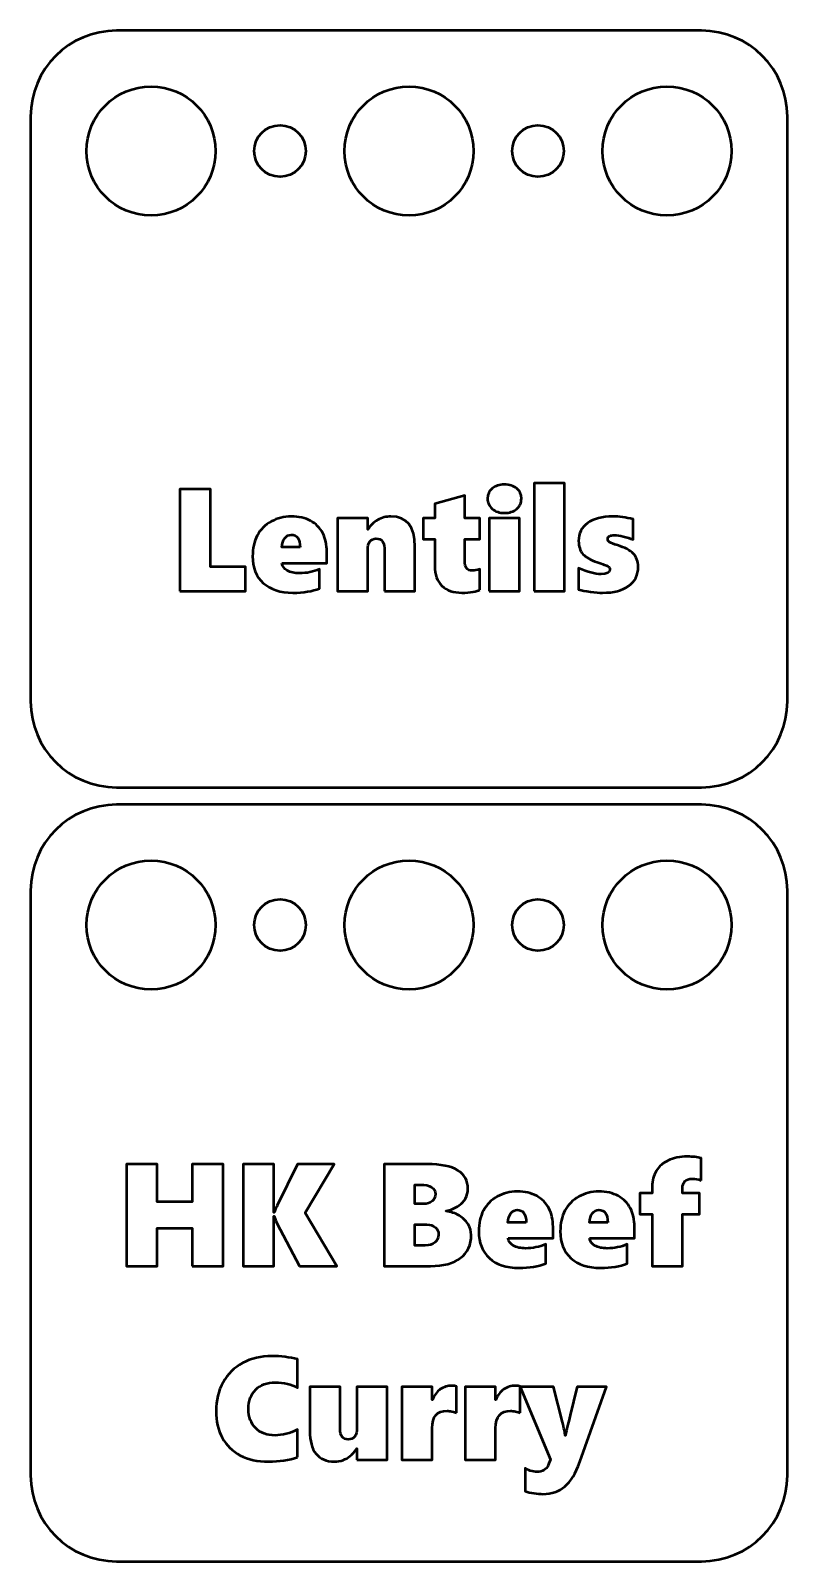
# Model space of a CAD drawing. Header units: centimetres. Extents: x -15.7 to 15.7, y -6.7 to 6.7.
# Drawn here: x -2.2 to 2.2, y -2.2 to 6.7 of the extents above; entities that cross this region are included whole.
import ezdxf

# ---------------------------------------------------------------- set-up
doc = ezdxf.new("R2010")
doc.units = ezdxf.units.CM
doc.header["$MEASUREMENT"] = 0
doc.layers.add('Layer 1', color=7, linetype='Continuous')

msp = doc.modelspace()

# ---------------------------------------------------------------- linework, layer by layer
at = {"layer": 'Layer 1', "lineweight": 53}
for centre, major_axis in [((-1.49999, 5.99999), (0, 0.37501)), ((0.00001, 5.99999), (0, 0.37501)), ((1.50001, 5.99999), (0, 0.37501)), ((-0.75, 6), (0, 0.15)), ((0.75, 6), (0, 0.15)), ((-1.49999, 1.49999), (0, 0.37501)), ((0.00001, 1.49999), (0, 0.37501)), ((1.50001, 1.49999), (0, 0.37501)), ((-0.75, 1.5), (0, 0.15)), ((0.75, 1.5), (0, 0.15))]:
    msp.add_ellipse(centre, major_axis=major_axis, ratio=1, dxfattribs=at)
for points in [[(-2.2, 2.8), (-2.2, 2.8), (-2.2, 6.2), (-2.2, 6.2), (-2.2, 6.2), (-2.2, 6.47614), (-1.97614, 6.7), (-1.7, 6.7), (-1.7, 6.7), (-1.7, 6.7), (1.7, 6.7), (1.7, 6.7), (1.7, 6.7), (1.97614, 6.7), (2.2, 6.47614), (2.2, 6.2), (2.2, 6.2), (2.2, 6.2), (2.2, 2.8), (2.2, 2.8), (2.2, 2.8), (2.2, 2.52386), (1.97614, 2.3), (1.7, 2.3), (1.7, 2.3), (1.7, 2.3), (-1.7, 2.3), (-1.7, 2.3), (-1.7, 2.3), (-1.97614, 2.3), (-2.2, 2.52386), (-2.2, 2.8)], [(-2.2, -1.7), (-2.2, -1.7), (-2.2, 1.7), (-2.2, 1.7), (-2.2, 1.7), (-2.2, 1.97614), (-1.97614, 2.2), (-1.7, 2.2), (-1.7, 2.2), (-1.7, 2.2), (1.7, 2.2), (1.7, 2.2), (1.7, 2.2), (1.97614, 2.2), (2.2, 1.97614), (2.2, 1.7), (2.2, 1.7), (2.2, 1.7), (2.2, -1.7), (2.2, -1.7), (2.2, -1.7), (2.2, -1.97614), (1.97614, -2.2), (1.7, -2.2), (1.7, -2.2), (1.7, -2.2), (-1.7, -2.2), (-1.7, -2.2), (-1.7, -2.2), (-1.97614, -2.2), (-2.2, -1.97614), (-2.2, -1.7)]]:
    msp.add_open_spline(points, degree=3, knots=[0, 0, 0, 0, 0.1111111, 0.1111111, 0.1111111, 0.1111111, 0.2222222, 0.2222222, 0.2222222, 0.2222222, 0.3333333, 0.3333333, 0.3333333, 0.3333333, 0.4444444, 0.4444444, 0.4444444, 0.4444444, 0.5555556, 0.5555556, 0.5555556, 0.5555556, 0.6666667, 0.6666667, 0.6666667, 0.6666667, 0.7777778, 0.7777778, 0.7777778, 0.7777778, 1, 1, 1, 1], dxfattribs=at)
at = {"layer": 'Layer 1', "color": 5, "lineweight": 53}
for points, knots in [([(-1.33239, 3.44181), (-1.33239, 3.44181), (-1.33239, 4.03448), (-1.33239, 4.03448), (-1.33239, 4.03448), (-1.33239, 4.03448), (-1.15374, 4.03448), (-1.15374, 4.03448), (-1.15374, 4.03448), (-1.15374, 4.03448), (-1.15374, 3.58151), (-1.15374, 3.58151), (-1.15374, 3.58151), (-1.15374, 3.58151), (-0.94969, 3.58151), (-0.94969, 3.58151), (-0.94969, 3.58151), (-0.94969, 3.58151), (-0.94969, 3.44181), (-0.94969, 3.44181), (-0.94969, 3.44181), (-0.94969, 3.44181), (-1.33239, 3.44181), (-1.33239, 3.44181)], [0, 0, 0, 0, 0.1428571, 0.1428571, 0.1428571, 0.1428571, 0.2857143, 0.2857143, 0.2857143, 0.2857143, 0.4285714, 0.4285714, 0.4285714, 0.4285714, 0.5714286, 0.5714286, 0.5714286, 0.5714286, 0.7142857, 0.7142857, 0.7142857, 0.7142857, 1, 1, 1, 1]), ([(0.6532, 3.97916), (0.6532, 3.95433), (0.64417, 3.93429), (0.62611, 3.91877), (0.62611, 3.91877), (0.60805, 3.90339), (0.58434, 3.89563), (0.55485, 3.89563), (0.55485, 3.89563), (0.5262, 3.89563), (0.50264, 3.90367), (0.48443, 3.91961), (0.48443, 3.91961), (0.46609, 3.93556), (0.45692, 3.95546), (0.45692, 3.97916), (0.45692, 3.97916), (0.45692, 4.00343), (0.46581, 4.02319), (0.48359, 4.03815), (0.48359, 4.03815), (0.50137, 4.05325), (0.52507, 4.06073), (0.55485, 4.06073), (0.55485, 4.06073), (0.58434, 4.06073), (0.60805, 4.05325), (0.62611, 4.03815), (0.62611, 4.03815), (0.64417, 4.02319), (0.6532, 4.00343), (0.6532, 3.97916)], [0, 0, 0, 0, 0.1111111, 0.1111111, 0.1111111, 0.1111111, 0.2222222, 0.2222222, 0.2222222, 0.2222222, 0.3333333, 0.3333333, 0.3333333, 0.3333333, 0.4444444, 0.4444444, 0.4444444, 0.4444444, 0.5555556, 0.5555556, 0.5555556, 0.5555556, 0.6666667, 0.6666667, 0.6666667, 0.6666667, 0.7777778, 0.7777778, 0.7777778, 0.7777778, 1, 1, 1, 1]), ([(0.72771, 3.44181), (0.72771, 3.44181), (0.72771, 4.06835), (0.72771, 4.06835), (0.72771, 4.06835), (0.72771, 4.06835), (0.90382, 4.06835), (0.90382, 4.06835), (0.90382, 4.06835), (0.90382, 4.06835), (0.90382, 3.44181), (0.90382, 3.44181), (0.90382, 3.44181), (0.90382, 3.44181), (0.72771, 3.44181), (0.72771, 3.44181)], [0, 0, 0, 0, 0.2, 0.2, 0.2, 0.2, 0.4, 0.4, 0.4, 0.4, 0.6, 0.6, 0.6, 0.6, 1, 1, 1, 1]), ([(0.41176, 3.44774), (0.40372, 3.44393), (0.39074, 3.44026), (0.37253, 3.43687), (0.37253, 3.43687), (0.35433, 3.43334), (0.33246, 3.43165), (0.30677, 3.43165), (0.30677, 3.43165), (0.25781, 3.43165), (0.21943, 3.4452), (0.19163, 3.47215), (0.19163, 3.47215), (0.16397, 3.4991), (0.15014, 3.53762), (0.15014, 3.58744), (0.15014, 3.58744), (0.15014, 3.58744), (0.15014, 3.74322), (0.15014, 3.74322), (0.15014, 3.74322), (0.15014, 3.74322), (0.08325, 3.74322), (0.08325, 3.74322), (0.08325, 3.74322), (0.08325, 3.74322), (0.08325, 3.86515), (0.08325, 3.86515), (0.08325, 3.86515), (0.08325, 3.86515), (0.15014, 3.86515), (0.15014, 3.86515), (0.15014, 3.86515), (0.15014, 3.86515), (0.15014, 3.9484), (0.15014, 3.9484), (0.15014, 3.9484), (0.15014, 3.9484), (0.32371, 3.99638), (0.32371, 3.99638), (0.32371, 3.99638), (0.32371, 3.99638), (0.32371, 3.86515), (0.32371, 3.86515), (0.32371, 3.86515), (0.32371, 3.86515), (0.41176, 3.86515), (0.41176, 3.86515), (0.41176, 3.86515), (0.41176, 3.86515), (0.41176, 3.74322), (0.41176, 3.74322), (0.41176, 3.74322), (0.41176, 3.74322), (0.32371, 3.74322), (0.32371, 3.74322), (0.32371, 3.74322), (0.32371, 3.74322), (0.32371, 3.61622), (0.32371, 3.61622), (0.32371, 3.61622), (0.32371, 3.57897), (0.33852, 3.56034), (0.36802, 3.56034), (0.36802, 3.56034), (0.3817, 3.56034), (0.39638, 3.56345), (0.41176, 3.56966), (0.41176, 3.56966), (0.41176, 3.56966), (0.41176, 3.44774), (0.41176, 3.44774)], [0, 0, 0, 0, 0.0526316, 0.0526316, 0.0526316, 0.0526316, 0.1052632, 0.1052632, 0.1052632, 0.1052632, 0.1578947, 0.1578947, 0.1578947, 0.1578947, 0.2105263, 0.2105263, 0.2105263, 0.2105263, 0.2631579, 0.2631579, 0.2631579, 0.2631579, 0.3157895, 0.3157895, 0.3157895, 0.3157895, 0.3684211, 0.3684211, 0.3684211, 0.3684211, 0.4210526, 0.4210526, 0.4210526, 0.4210526, 0.4736842, 0.4736842, 0.4736842, 0.4736842, 0.5263158, 0.5263158, 0.5263158, 0.5263158, 0.5789474, 0.5789474, 0.5789474, 0.5789474, 0.6315789, 0.6315789, 0.6315789, 0.6315789, 0.6842105, 0.6842105, 0.6842105, 0.6842105, 0.7368421, 0.7368421, 0.7368421, 0.7368421, 0.7894737, 0.7894737, 0.7894737, 0.7894737, 0.8421053, 0.8421053, 0.8421053, 0.8421053, 0.8947368, 0.8947368, 0.8947368, 0.8947368, 1, 1, 1, 1]), ([(-0.73887, 3.60352), (-0.73577, 3.58532), (-0.72533, 3.57107), (-0.7074, 3.56063), (-0.7074, 3.56063), (-0.68948, 3.55032), (-0.66578, 3.5451), (-0.63628, 3.5451), (-0.63628, 3.5451), (-0.59522, 3.5451), (-0.55627, 3.55301), (-0.51959, 3.56881), (-0.51959, 3.56881), (-0.51959, 3.56881), (-0.51959, 3.45733), (-0.51959, 3.45733), (-0.51959, 3.45733), (-0.56234, 3.44026), (-0.61413, 3.43165), (-0.67509, 3.43165), (-0.67509, 3.43165), (-0.74889, 3.43165), (-0.80632, 3.45056), (-0.84739, 3.48824), (-0.84739, 3.48824), (-0.88845, 3.52591), (-0.90905, 3.57784), (-0.90905, 3.64402), (-0.90905, 3.64402), (-0.90905, 3.68946), (-0.90002, 3.72954), (-0.88196, 3.76425), (-0.88196, 3.76425), (-0.8639, 3.79882), (-0.83723, 3.82606), (-0.80181, 3.84581), (-0.80181, 3.84581), (-0.76639, 3.86543), (-0.72744, 3.87531), (-0.68469, 3.87531), (-0.68469, 3.87531), (-0.64094, 3.87531), (-0.60341, 3.86684), (-0.57222, 3.84976), (-0.57222, 3.84976), (-0.54118, 3.83269), (-0.51747, 3.8087), (-0.50138, 3.7778), (-0.50138, 3.7778), (-0.48529, 3.74703), (-0.47725, 3.71091), (-0.47725, 3.66956), (-0.47725, 3.66956), (-0.47725, 3.66956), (-0.47725, 3.60352), (-0.47725, 3.60352), (-0.47725, 3.60352), (-0.47725, 3.60352), (-0.73887, 3.60352), (-0.73887, 3.60352)], [0, 0, 0, 0, 0.0625, 0.0625, 0.0625, 0.0625, 0.125, 0.125, 0.125, 0.125, 0.1875, 0.1875, 0.1875, 0.1875, 0.25, 0.25, 0.25, 0.25, 0.3125, 0.3125, 0.3125, 0.3125, 0.375, 0.375, 0.375, 0.375, 0.4375, 0.4375, 0.4375, 0.4375, 0.5, 0.5, 0.5, 0.5, 0.5625, 0.5625, 0.5625, 0.5625, 0.625, 0.625, 0.625, 0.625, 0.6875, 0.6875, 0.6875, 0.6875, 0.75, 0.75, 0.75, 0.75, 0.8125, 0.8125, 0.8125, 0.8125, 0.875, 0.875, 0.875, 0.875, 1, 1, 1, 1]), ([(-0.14197, 3.44181), (-0.14197, 3.44181), (-0.14197, 3.67295), (-0.14197, 3.67295), (-0.14197, 3.67295), (-0.14197, 3.6992), (-0.14592, 3.71797), (-0.15368, 3.7294), (-0.15368, 3.7294), (-0.16158, 3.74083), (-0.17428, 3.74661), (-0.19192, 3.74661), (-0.19192, 3.74661), (-0.20702, 3.74661), (-0.21887, 3.74068), (-0.22734, 3.72883), (-0.22734, 3.72883), (-0.23595, 3.71698), (-0.24018, 3.70174), (-0.24018, 3.68339), (-0.24018, 3.68339), (-0.24018, 3.68339), (-0.24018, 3.44181), (-0.24018, 3.44181), (-0.24018, 3.44181), (-0.24018, 3.44181), (-0.41629, 3.44181), (-0.41629, 3.44181), (-0.41629, 3.44181), (-0.41629, 3.44181), (-0.41629, 3.86515), (-0.41629, 3.86515), (-0.41629, 3.86515), (-0.41629, 3.86515), (-0.24018, 3.86515), (-0.24018, 3.86515), (-0.24018, 3.86515), (-0.24018, 3.86515), (-0.24018, 3.7991), (-0.24018, 3.7991), (-0.24018, 3.7991), (-0.24018, 3.7991), (-0.23849, 3.7991), (-0.23849, 3.7991), (-0.23849, 3.7991), (-0.22452, 3.82323), (-0.20561, 3.842), (-0.1819, 3.85527), (-0.1819, 3.85527), (-0.15819, 3.86867), (-0.13251, 3.87531), (-0.10471, 3.87531), (-0.10471, 3.87531), (-0.01214, 3.87531), (0.03414, 3.81688), (0.03414, 3.70004), (0.03414, 3.70004), (0.03414, 3.70004), (0.03414, 3.44181), (0.03414, 3.44181), (0.03414, 3.44181), (0.03414, 3.44181), (-0.14197, 3.44181), (-0.14197, 3.44181)], [0, 0, 0, 0, 0.0588235, 0.0588235, 0.0588235, 0.0588235, 0.1176471, 0.1176471, 0.1176471, 0.1176471, 0.1764706, 0.1764706, 0.1764706, 0.1764706, 0.2352941, 0.2352941, 0.2352941, 0.2352941, 0.2941176, 0.2941176, 0.2941176, 0.2941176, 0.3529412, 0.3529412, 0.3529412, 0.3529412, 0.4117647, 0.4117647, 0.4117647, 0.4117647, 0.4705882, 0.4705882, 0.4705882, 0.4705882, 0.5294118, 0.5294118, 0.5294118, 0.5294118, 0.5882353, 0.5882353, 0.5882353, 0.5882353, 0.6470588, 0.6470588, 0.6470588, 0.6470588, 0.7058824, 0.7058824, 0.7058824, 0.7058824, 0.7647059, 0.7647059, 0.7647059, 0.7647059, 0.8235294, 0.8235294, 0.8235294, 0.8235294, 0.8823529, 0.8823529, 0.8823529, 0.8823529, 1, 1, 1, 1]), ([(0.46679, 3.44181), (0.46679, 3.44181), (0.46679, 3.86515), (0.46679, 3.86515), (0.46679, 3.86515), (0.46679, 3.86515), (0.6429, 3.86515), (0.6429, 3.86515), (0.6429, 3.86515), (0.6429, 3.86515), (0.6429, 3.44181), (0.6429, 3.44181), (0.6429, 3.44181), (0.6429, 3.44181), (0.46679, 3.44181), (0.46679, 3.44181)], [0, 0, 0, 0, 0.2, 0.2, 0.2, 0.2, 0.4, 0.4, 0.4, 0.4, 0.6, 0.6, 0.6, 0.6, 1, 1, 1, 1]), ([(1.33238, 3.5825), (1.33238, 3.53466), (1.31418, 3.49741), (1.27763, 3.47116), (1.27763, 3.47116), (1.24108, 3.44477), (1.19028, 3.43165), (1.12495, 3.43165), (1.12495, 3.43165), (1.1059, 3.43165), (1.08247, 3.43363), (1.05453, 3.43744), (1.05453, 3.43744), (1.02645, 3.44125), (1.00373, 3.4459), (0.98609, 3.45141), (0.98609, 3.45141), (0.98609, 3.45141), (0.98609, 3.57474), (0.98609, 3.57474), (0.98609, 3.57474), (1.03816, 3.55159), (1.08163, 3.54002), (1.11648, 3.54002), (1.11648, 3.54002), (1.15091, 3.54002), (1.16813, 3.54891), (1.16813, 3.56683), (1.16813, 3.56683), (1.16813, 3.57431), (1.16418, 3.58052), (1.15613, 3.58532), (1.15613, 3.58532), (1.14823, 3.59012), (1.12721, 3.59816), (1.09348, 3.60945), (1.09348, 3.60945), (1.05594, 3.6213), (1.02871, 3.63711), (1.01163, 3.65658), (1.01163, 3.65658), (0.99456, 3.6762), (0.98609, 3.70174), (0.98609, 3.73306), (0.98609, 3.73306), (0.98609, 3.77695), (1.00359, 3.81152), (1.03845, 3.83706), (1.03845, 3.83706), (1.0733, 3.8626), (1.12227, 3.87531), (1.18534, 3.87531), (1.18534, 3.87531), (1.22231, 3.87531), (1.2614, 3.86994), (1.30275, 3.85922), (1.30275, 3.85922), (1.30275, 3.85922), (1.30275, 3.74068), (1.30275, 3.74068), (1.30275, 3.74068), (1.28539, 3.74816), (1.26634, 3.75437), (1.2456, 3.75945), (1.2456, 3.75945), (1.225, 3.76439), (1.20764, 3.76693), (1.19353, 3.76693), (1.19353, 3.76693), (1.18196, 3.76693), (1.17264, 3.76496), (1.16573, 3.76115), (1.16573, 3.76115), (1.15881, 3.75734), (1.15543, 3.75197), (1.15543, 3.74506), (1.15543, 3.74506), (1.15543, 3.73702), (1.1591, 3.73052), (1.16658, 3.72559), (1.16658, 3.72559), (1.17405, 3.72065), (1.18887, 3.71472), (1.21131, 3.70781), (1.21131, 3.70781), (1.25449, 3.69511), (1.28553, 3.67888), (1.3043, 3.65898), (1.3043, 3.65898), (1.32307, 3.63923), (1.33238, 3.61368), (1.33238, 3.5825)], [0, 0, 0, 0, 0.0416667, 0.0416667, 0.0416667, 0.0416667, 0.0833333, 0.0833333, 0.0833333, 0.0833333, 0.125, 0.125, 0.125, 0.125, 0.1666667, 0.1666667, 0.1666667, 0.1666667, 0.2083333, 0.2083333, 0.2083333, 0.2083333, 0.25, 0.25, 0.25, 0.25, 0.2916667, 0.2916667, 0.2916667, 0.2916667, 0.3333333, 0.3333333, 0.3333333, 0.3333333, 0.375, 0.375, 0.375, 0.375, 0.4166667, 0.4166667, 0.4166667, 0.4166667, 0.4583333, 0.4583333, 0.4583333, 0.4583333, 0.5, 0.5, 0.5, 0.5, 0.5416667, 0.5416667, 0.5416667, 0.5416667, 0.5833333, 0.5833333, 0.5833333, 0.5833333, 0.625, 0.625, 0.625, 0.625, 0.6666667, 0.6666667, 0.6666667, 0.6666667, 0.7083333, 0.7083333, 0.7083333, 0.7083333, 0.75, 0.75, 0.75, 0.75, 0.7916667, 0.7916667, 0.7916667, 0.7916667, 0.8333333, 0.8333333, 0.8333333, 0.8333333, 0.875, 0.875, 0.875, 0.875, 0.9166667, 0.9166667, 0.9166667, 0.9166667, 1, 1, 1, 1]), ([(-0.63304, 3.69581), (-0.63304, 3.74435), (-0.65054, 3.76862), (-0.68553, 3.76862), (-0.68553, 3.76862), (-0.70021, 3.76862), (-0.71234, 3.76199), (-0.72236, 3.74873), (-0.72236, 3.74873), (-0.73224, 3.73532), (-0.73803, 3.71782), (-0.73972, 3.69581), (-0.73972, 3.69581), (-0.73972, 3.69581), (-0.63304, 3.69581), (-0.63304, 3.69581)], [0, 0, 0, 0, 0.2, 0.2, 0.2, 0.2, 0.4, 0.4, 0.4, 0.4, 0.6, 0.6, 0.6, 0.6, 1, 1, 1, 1]), ([(-1.25993, -0.48323), (-1.25993, -0.48323), (-1.25993, -0.26225), (-1.25993, -0.26225), (-1.25993, -0.26225), (-1.25993, -0.26225), (-1.46482, -0.26225), (-1.46482, -0.26225), (-1.46482, -0.26225), (-1.46482, -0.26225), (-1.46482, -0.48323), (-1.46482, -0.48323), (-1.46482, -0.48323), (-1.46482, -0.48323), (-1.64347, -0.48323), (-1.64347, -0.48323), (-1.64347, -0.48323), (-1.64347, -0.48323), (-1.64347, 0.10944), (-1.64347, 0.10944), (-1.64347, 0.10944), (-1.64347, 0.10944), (-1.46482, 0.10944), (-1.46482, 0.10944), (-1.46482, 0.10944), (-1.46482, 0.10944), (-1.46482, -0.10985), (-1.46482, -0.10985), (-1.46482, -0.10985), (-1.46482, -0.10985), (-1.25993, -0.10985), (-1.25993, -0.10985), (-1.25993, -0.10985), (-1.25993, -0.10985), (-1.25993, 0.10944), (-1.25993, 0.10944), (-1.25993, 0.10944), (-1.25993, 0.10944), (-1.08128, 0.10944), (-1.08128, 0.10944), (-1.08128, 0.10944), (-1.08128, 0.10944), (-1.08128, -0.48323), (-1.08128, -0.48323), (-1.08128, -0.48323), (-1.08128, -0.48323), (-1.25993, -0.48323), (-1.25993, -0.48323)], [0, 0, 0, 0, 0.0769231, 0.0769231, 0.0769231, 0.0769231, 0.1538462, 0.1538462, 0.1538462, 0.1538462, 0.2307692, 0.2307692, 0.2307692, 0.2307692, 0.3076923, 0.3076923, 0.3076923, 0.3076923, 0.3846154, 0.3846154, 0.3846154, 0.3846154, 0.4615385, 0.4615385, 0.4615385, 0.4615385, 0.5384615, 0.5384615, 0.5384615, 0.5384615, 0.6153846, 0.6153846, 0.6153846, 0.6153846, 0.6923077, 0.6923077, 0.6923077, 0.6923077, 0.7692308, 0.7692308, 0.7692308, 0.7692308, 0.8461538, 0.8461538, 0.8461538, 0.8461538, 1, 1, 1, 1]), ([(-0.63664, -0.48323), (-0.63664, -0.48323), (-0.7683, -0.2329), (-0.7683, -0.2329), (-0.7683, -0.2329), (-0.77704, -0.213), (-0.78227, -0.19945), (-0.78396, -0.19198), (-0.78396, -0.19198), (-0.78396, -0.19198), (-0.78565, -0.19198), (-0.78565, -0.19198), (-0.78565, -0.19198), (-0.78565, -0.19198), (-0.78565, -0.48323), (-0.78565, -0.48323), (-0.78565, -0.48323), (-0.78565, -0.48323), (-0.9643, -0.48323), (-0.9643, -0.48323), (-0.9643, -0.48323), (-0.9643, -0.48323), (-0.9643, 0.10944), (-0.9643, 0.10944), (-0.9643, 0.10944), (-0.9643, 0.10944), (-0.78565, 0.10944), (-0.78565, 0.10944), (-0.78565, 0.10944), (-0.78565, 0.10944), (-0.78565, -0.1725), (-0.78565, -0.1725), (-0.78565, -0.1725), (-0.78565, -0.1725), (-0.78396, -0.1725), (-0.78396, -0.1725), (-0.78396, -0.1725), (-0.77874, -0.15769), (-0.77281, -0.14386), (-0.76618, -0.13116), (-0.76618, -0.13116), (-0.76618, -0.13116), (-0.64779, 0.10944), (-0.64779, 0.10944), (-0.64779, 0.10944), (-0.64779, 0.10944), (-0.43598, 0.10944), (-0.43598, 0.10944), (-0.43598, 0.10944), (-0.43598, 0.10944), (-0.60447, -0.17321), (-0.60447, -0.17321), (-0.60447, -0.17321), (-0.60447, -0.17321), (-0.41989, -0.48323), (-0.41989, -0.48323), (-0.41989, -0.48323), (-0.41989, -0.48323), (-0.63664, -0.48323), (-0.63664, -0.48323)], [0, 0, 0, 0, 0.0625, 0.0625, 0.0625, 0.0625, 0.125, 0.125, 0.125, 0.125, 0.1875, 0.1875, 0.1875, 0.1875, 0.25, 0.25, 0.25, 0.25, 0.3125, 0.3125, 0.3125, 0.3125, 0.375, 0.375, 0.375, 0.375, 0.4375, 0.4375, 0.4375, 0.4375, 0.5, 0.5, 0.5, 0.5, 0.5625, 0.5625, 0.5625, 0.5625, 0.625, 0.625, 0.625, 0.625, 0.6875, 0.6875, 0.6875, 0.6875, 0.75, 0.75, 0.75, 0.75, 0.8125, 0.8125, 0.8125, 0.8125, 0.875, 0.875, 0.875, 0.875, 1, 1, 1, 1]), ([(0.36144, -0.30134), (0.36144, -0.35948), (0.34112, -0.40435), (0.30034, -0.43596), (0.30034, -0.43596), (0.25956, -0.46743), (0.20128, -0.48323), (0.1255, -0.48323), (0.1255, -0.48323), (0.1255, -0.48323), (-0.14487, -0.48323), (-0.14487, -0.48323), (-0.14487, -0.48323), (-0.14487, -0.48323), (-0.14487, 0.10944), (-0.14487, 0.10944), (-0.14487, 0.10944), (-0.14487, 0.10944), (0.10687, 0.10944), (0.10687, 0.10944), (0.10687, 0.10944), (0.26421, 0.10944), (0.34281, 0.0616), (0.34281, -0.03393), (0.34281, -0.03393), (0.34281, -0.05467), (0.33787, -0.07358), (0.32785, -0.0908), (0.32785, -0.0908), (0.31798, -0.10801), (0.30288, -0.12311), (0.28256, -0.1361), (0.28256, -0.1361), (0.26238, -0.14908), (0.24008, -0.15783), (0.21581, -0.16248), (0.21581, -0.16248), (0.21581, -0.16248), (0.21581, -0.16418), (0.21581, -0.16418), (0.21581, -0.16418), (0.24389, -0.16742), (0.26915, -0.17575), (0.29159, -0.18915), (0.29159, -0.18915), (0.31388, -0.20256), (0.3311, -0.21921), (0.34324, -0.23911), (0.34324, -0.23911), (0.35537, -0.25914), (0.36144, -0.27989), (0.36144, -0.30134)], [0, 0, 0, 0, 0.0714286, 0.0714286, 0.0714286, 0.0714286, 0.1428571, 0.1428571, 0.1428571, 0.1428571, 0.2142857, 0.2142857, 0.2142857, 0.2142857, 0.2857143, 0.2857143, 0.2857143, 0.2857143, 0.3571429, 0.3571429, 0.3571429, 0.3571429, 0.4285714, 0.4285714, 0.4285714, 0.4285714, 0.5, 0.5, 0.5, 0.5, 0.5714286, 0.5714286, 0.5714286, 0.5714286, 0.6428571, 0.6428571, 0.6428571, 0.6428571, 0.7142857, 0.7142857, 0.7142857, 0.7142857, 0.7857143, 0.7857143, 0.7857143, 0.7857143, 0.8571429, 0.8571429, 0.8571429, 0.8571429, 1, 1, 1, 1]), ([(1.69834, 0.01532), (1.68014, 0.02167), (1.6632, 0.02477), (1.6474, 0.02477), (1.6474, 0.02477), (1.62793, 0.02477), (1.61339, 0.01969), (1.60408, 0.00967), (1.60408, 0.00967), (1.59462, -0.00035), (1.58997, -0.01389), (1.58997, -0.03097), (1.58997, -0.03097), (1.58997, -0.03097), (1.58997, -0.05989), (1.58997, -0.05989), (1.58997, -0.05989), (1.58997, -0.05989), (1.68818, -0.05989), (1.68818, -0.05989), (1.68818, -0.05989), (1.68818, -0.05989), (1.68818, -0.18182), (1.68818, -0.18182), (1.68818, -0.18182), (1.68818, -0.18182), (1.58997, -0.18182), (1.58997, -0.18182), (1.58997, -0.18182), (1.58997, -0.18182), (1.58997, -0.48323), (1.58997, -0.48323), (1.58997, -0.48323), (1.58997, -0.48323), (1.41386, -0.48323), (1.41386, -0.48323), (1.41386, -0.48323), (1.41386, -0.48323), (1.41386, -0.18182), (1.41386, -0.18182), (1.41386, -0.18182), (1.41386, -0.18182), (1.34274, -0.18182), (1.34274, -0.18182), (1.34274, -0.18182), (1.34274, -0.18182), (1.34274, -0.05989), (1.34274, -0.05989), (1.34274, -0.05989), (1.34274, -0.05989), (1.41386, -0.05989), (1.41386, -0.05989), (1.41386, -0.05989), (1.41386, -0.05989), (1.41386, -0.02109), (1.41386, -0.02109), (1.41386, -0.02109), (1.41386, 0.01348), (1.4219, 0.04382), (1.43785, 0.07021), (1.43785, 0.07021), (1.45379, 0.09646), (1.47708, 0.11692), (1.50756, 0.13159), (1.50756, 0.13159), (1.53804, 0.14613), (1.57501, 0.15347), (1.61861, 0.15347), (1.61861, 0.15347), (1.64994, 0.15347), (1.67661, 0.1505), (1.69834, 0.14443), (1.69834, 0.14443), (1.69834, 0.14443), (1.69834, 0.01532), (1.69834, 0.01532)], [0, 0, 0, 0, 0.05, 0.05, 0.05, 0.05, 0.1, 0.1, 0.1, 0.1, 0.15, 0.15, 0.15, 0.15, 0.2, 0.2, 0.2, 0.2, 0.25, 0.25, 0.25, 0.25, 0.3, 0.3, 0.3, 0.3, 0.35, 0.35, 0.35, 0.35, 0.4, 0.4, 0.4, 0.4, 0.45, 0.45, 0.45, 0.45, 0.5, 0.5, 0.5, 0.5, 0.55, 0.55, 0.55, 0.55, 0.6, 0.6, 0.6, 0.6, 0.65, 0.65, 0.65, 0.65, 0.7, 0.7, 0.7, 0.7, 0.75, 0.75, 0.75, 0.75, 0.8, 0.8, 0.8, 0.8, 0.85, 0.85, 0.85, 0.85, 0.9, 0.9, 0.9, 0.9, 1, 1, 1, 1]), ([(0.15316, -0.06483), (0.15316, -0.02829), (0.12437, -0.00994), (0.0668, -0.00994), (0.0668, -0.00994), (0.0668, -0.00994), (0.03378, -0.00994), (0.03378, -0.00994), (0.03378, -0.00994), (0.03378, -0.00994), (0.03378, -0.1217), (0.03378, -0.1217), (0.03378, -0.1217), (0.03378, -0.1217), (0.08542, -0.1217), (0.08542, -0.1217), (0.08542, -0.1217), (0.10518, -0.1217), (0.12155, -0.11634), (0.13411, -0.10576), (0.13411, -0.10576), (0.14681, -0.09517), (0.15316, -0.08163), (0.15316, -0.06483)], [0, 0, 0, 0, 0.1428571, 0.1428571, 0.1428571, 0.1428571, 0.2857143, 0.2857143, 0.2857143, 0.2857143, 0.4285714, 0.4285714, 0.4285714, 0.4285714, 0.5714286, 0.5714286, 0.5714286, 0.5714286, 0.7142857, 0.7142857, 0.7142857, 0.7142857, 1, 1, 1, 1]), ([(0.57565, -0.32152), (0.57875, -0.33972), (0.58919, -0.35397), (0.60712, -0.36441), (0.60712, -0.36441), (0.62504, -0.37472), (0.64874, -0.37994), (0.67824, -0.37994), (0.67824, -0.37994), (0.7193, -0.37994), (0.75825, -0.37203), (0.79493, -0.35623), (0.79493, -0.35623), (0.79493, -0.35623), (0.79493, -0.46771), (0.79493, -0.46771), (0.79493, -0.46771), (0.75218, -0.48478), (0.70039, -0.49339), (0.63943, -0.49339), (0.63943, -0.49339), (0.56563, -0.49339), (0.5082, -0.47448), (0.46713, -0.4368), (0.46713, -0.4368), (0.42607, -0.39913), (0.40547, -0.3472), (0.40547, -0.28102), (0.40547, -0.28102), (0.40547, -0.23558), (0.4145, -0.1955), (0.43256, -0.16079), (0.43256, -0.16079), (0.45062, -0.12622), (0.47729, -0.09898), (0.51271, -0.07923), (0.51271, -0.07923), (0.54813, -0.05961), (0.58708, -0.04973), (0.62983, -0.04973), (0.62983, -0.04973), (0.67358, -0.04973), (0.71111, -0.0582), (0.7423, -0.07528), (0.7423, -0.07528), (0.77334, -0.09235), (0.79705, -0.11634), (0.81314, -0.14724), (0.81314, -0.14724), (0.82923, -0.17801), (0.83727, -0.21413), (0.83727, -0.25548), (0.83727, -0.25548), (0.83727, -0.25548), (0.83727, -0.32152), (0.83727, -0.32152), (0.83727, -0.32152), (0.83727, -0.32152), (0.57565, -0.32152), (0.57565, -0.32152)], [0, 0, 0, 0, 0.0625, 0.0625, 0.0625, 0.0625, 0.125, 0.125, 0.125, 0.125, 0.1875, 0.1875, 0.1875, 0.1875, 0.25, 0.25, 0.25, 0.25, 0.3125, 0.3125, 0.3125, 0.3125, 0.375, 0.375, 0.375, 0.375, 0.4375, 0.4375, 0.4375, 0.4375, 0.5, 0.5, 0.5, 0.5, 0.5625, 0.5625, 0.5625, 0.5625, 0.625, 0.625, 0.625, 0.625, 0.6875, 0.6875, 0.6875, 0.6875, 0.75, 0.75, 0.75, 0.75, 0.8125, 0.8125, 0.8125, 0.8125, 0.875, 0.875, 0.875, 0.875, 1, 1, 1, 1]), ([(1.04979, -0.32152), (1.05289, -0.33972), (1.06333, -0.35397), (1.08126, -0.36441), (1.08126, -0.36441), (1.09918, -0.37472), (1.12288, -0.37994), (1.15238, -0.37994), (1.15238, -0.37994), (1.19344, -0.37994), (1.23239, -0.37203), (1.26907, -0.35623), (1.26907, -0.35623), (1.26907, -0.35623), (1.26907, -0.46771), (1.26907, -0.46771), (1.26907, -0.46771), (1.22632, -0.48478), (1.17453, -0.49339), (1.11357, -0.49339), (1.11357, -0.49339), (1.03977, -0.49339), (0.98234, -0.47448), (0.94127, -0.4368), (0.94127, -0.4368), (0.90021, -0.39913), (0.87961, -0.3472), (0.87961, -0.28102), (0.87961, -0.28102), (0.87961, -0.23558), (0.88864, -0.1955), (0.9067, -0.16079), (0.9067, -0.16079), (0.92476, -0.12622), (0.95143, -0.09898), (0.98685, -0.07923), (0.98685, -0.07923), (1.02227, -0.05961), (1.06122, -0.04973), (1.10397, -0.04973), (1.10397, -0.04973), (1.14772, -0.04973), (1.18525, -0.0582), (1.21644, -0.07528), (1.21644, -0.07528), (1.24748, -0.09235), (1.27119, -0.11634), (1.28728, -0.14724), (1.28728, -0.14724), (1.30337, -0.17801), (1.31141, -0.21413), (1.31141, -0.25548), (1.31141, -0.25548), (1.31141, -0.25548), (1.31141, -0.32152), (1.31141, -0.32152), (1.31141, -0.32152), (1.31141, -0.32152), (1.04979, -0.32152), (1.04979, -0.32152)], [0, 0, 0, 0, 0.0625, 0.0625, 0.0625, 0.0625, 0.125, 0.125, 0.125, 0.125, 0.1875, 0.1875, 0.1875, 0.1875, 0.25, 0.25, 0.25, 0.25, 0.3125, 0.3125, 0.3125, 0.3125, 0.375, 0.375, 0.375, 0.375, 0.4375, 0.4375, 0.4375, 0.4375, 0.5, 0.5, 0.5, 0.5, 0.5625, 0.5625, 0.5625, 0.5625, 0.625, 0.625, 0.625, 0.625, 0.6875, 0.6875, 0.6875, 0.6875, 0.75, 0.75, 0.75, 0.75, 0.8125, 0.8125, 0.8125, 0.8125, 0.875, 0.875, 0.875, 0.875, 1, 1, 1, 1]), ([(0.68148, -0.22923), (0.68148, -0.18069), (0.66398, -0.15642), (0.62899, -0.15642), (0.62899, -0.15642), (0.61431, -0.15642), (0.60218, -0.16305), (0.59216, -0.17631), (0.59216, -0.17631), (0.58228, -0.18972), (0.57649, -0.20722), (0.5748, -0.22923), (0.5748, -0.22923), (0.5748, -0.22923), (0.68148, -0.22923), (0.68148, -0.22923)], [0, 0, 0, 0, 0.2, 0.2, 0.2, 0.2, 0.4, 0.4, 0.4, 0.4, 0.6, 0.6, 0.6, 0.6, 1, 1, 1, 1]), ([(1.15562, -0.22923), (1.15562, -0.18069), (1.13812, -0.15642), (1.10313, -0.15642), (1.10313, -0.15642), (1.08845, -0.15642), (1.07632, -0.16305), (1.0663, -0.17631), (1.0663, -0.17631), (1.05642, -0.18972), (1.05063, -0.20722), (1.04894, -0.22923), (1.04894, -0.22923), (1.04894, -0.22923), (1.15562, -0.22923), (1.15562, -0.22923)], [0, 0, 0, 0, 0.2, 0.2, 0.2, 0.2, 0.4, 0.4, 0.4, 0.4, 0.6, 0.6, 0.6, 0.6, 1, 1, 1, 1]), ([(0.17178, -0.30063), (0.17178, -0.28356), (0.16558, -0.26945), (0.15316, -0.25844), (0.15316, -0.25844), (0.14074, -0.24743), (0.12437, -0.24193), (0.10405, -0.24193), (0.10405, -0.24193), (0.10405, -0.24193), (0.03378, -0.24193), (0.03378, -0.24193), (0.03378, -0.24193), (0.03378, -0.24193), (0.03378, -0.363), (0.03378, -0.363), (0.03378, -0.363), (0.03378, -0.363), (0.09333, -0.363), (0.09333, -0.363), (0.09333, -0.363), (0.11746, -0.363), (0.13665, -0.35736), (0.15076, -0.34621), (0.15076, -0.34621), (0.16473, -0.33506), (0.17178, -0.31982), (0.17178, -0.30063)], [0, 0, 0, 0, 0.125, 0.125, 0.125, 0.125, 0.25, 0.25, 0.25, 0.25, 0.375, 0.375, 0.375, 0.375, 0.5, 0.5, 0.5, 0.5, 0.625, 0.625, 0.625, 0.625, 0.75, 0.75, 0.75, 0.75, 1, 1, 1, 1]), ([(-0.64771, -1.59321), (-0.69682, -1.61085), (-0.75341, -1.6196), (-0.81761, -1.6196), (-0.81761, -1.6196), (-0.88069, -1.6196), (-0.93516, -1.60761), (-0.98088, -1.58348), (-0.98088, -1.58348), (-1.0266, -1.55935), (-1.0616, -1.52506), (-1.08573, -1.48046), (-1.08573, -1.48046), (-1.10986, -1.43601), (-1.12185, -1.38465), (-1.12185, -1.32651), (-1.12185, -1.32651), (-1.12185, -1.264), (-1.1083, -1.20826), (-1.08135, -1.15958), (-1.08135, -1.15958), (-1.0544, -1.11075), (-1.01616, -1.07307), (-0.96677, -1.04655), (-0.96677, -1.04655), (-0.91752, -1.01988), (-0.86079, -1.00661), (-0.79659, -1.00661), (-0.79659, -1.00661), (-0.74522, -1.00661), (-0.69569, -1.01282), (-0.64771, -1.02524), (-0.64771, -1.02524), (-0.64771, -1.02524), (-0.64771, -1.19034), (-0.64771, -1.19034), (-0.64771, -1.19034), (-0.66422, -1.18046), (-0.68398, -1.1727), (-0.70684, -1.1672), (-0.70684, -1.1672), (-0.7297, -1.16169), (-0.75284, -1.15901), (-0.77627, -1.15901), (-0.77627, -1.15901), (-0.82481, -1.15901), (-0.86305, -1.17298), (-0.89113, -1.20078), (-0.89113, -1.20078), (-0.91907, -1.22858), (-0.93304, -1.26626), (-0.93304, -1.31395), (-0.93304, -1.31395), (-0.93304, -1.36137), (-0.91907, -1.39876), (-0.89113, -1.42614), (-0.89113, -1.42614), (-0.86305, -1.45351), (-0.82566, -1.4672), (-0.77881, -1.4672), (-0.77881, -1.4672), (-0.73549, -1.4672), (-0.69188, -1.45619), (-0.64771, -1.43418), (-0.64771, -1.43418), (-0.64771, -1.43418), (-0.64771, -1.59321), (-0.64771, -1.59321)], [0, 0, 0, 0, 0.0555556, 0.0555556, 0.0555556, 0.0555556, 0.1111111, 0.1111111, 0.1111111, 0.1111111, 0.1666667, 0.1666667, 0.1666667, 0.1666667, 0.2222222, 0.2222222, 0.2222222, 0.2222222, 0.2777778, 0.2777778, 0.2777778, 0.2777778, 0.3333333, 0.3333333, 0.3333333, 0.3333333, 0.3888889, 0.3888889, 0.3888889, 0.3888889, 0.4444444, 0.4444444, 0.4444444, 0.4444444, 0.5, 0.5, 0.5, 0.5, 0.5555556, 0.5555556, 0.5555556, 0.5555556, 0.6111111, 0.6111111, 0.6111111, 0.6111111, 0.6666667, 0.6666667, 0.6666667, 0.6666667, 0.7222222, 0.7222222, 0.7222222, 0.7222222, 0.7777778, 0.7777778, 0.7777778, 0.7777778, 0.8333333, 0.8333333, 0.8333333, 0.8333333, 0.8888889, 0.8888889, 0.8888889, 0.8888889, 1, 1, 1, 1]), ([(-0.30242, -1.60944), (-0.30242, -1.60944), (-0.30242, -1.54425), (-0.30242, -1.54425), (-0.30242, -1.54425), (-0.30242, -1.54425), (-0.30411, -1.54425), (-0.30411, -1.54425), (-0.30411, -1.54425), (-0.31864, -1.56428), (-0.33177, -1.57896), (-0.34348, -1.58827), (-0.34348, -1.58827), (-0.35519, -1.59759), (-0.36846, -1.60521), (-0.38313, -1.61099), (-0.38313, -1.61099), (-0.39795, -1.61678), (-0.41502, -1.6196), (-0.43464, -1.6196), (-0.43464, -1.6196), (-0.48092, -1.6196), (-0.5162, -1.60464), (-0.54033, -1.57459), (-0.54033, -1.57459), (-0.5646, -1.54453), (-0.57674, -1.50022), (-0.57674, -1.44152), (-0.57674, -1.44152), (-0.57674, -1.44152), (-0.57674, -1.1861), (-0.57674, -1.1861), (-0.57674, -1.1861), (-0.57674, -1.1861), (-0.40063, -1.1861), (-0.40063, -1.1861), (-0.40063, -1.1861), (-0.40063, -1.1861), (-0.40063, -1.42839), (-0.40063, -1.42839), (-0.40063, -1.42839), (-0.40063, -1.47002), (-0.38511, -1.49091), (-0.35406, -1.49091), (-0.35406, -1.49091), (-0.33699, -1.49091), (-0.32415, -1.48526), (-0.3154, -1.47397), (-0.3154, -1.47397), (-0.30679, -1.46268), (-0.30242, -1.4466), (-0.30242, -1.42599), (-0.30242, -1.42599), (-0.30242, -1.42599), (-0.30242, -1.1861), (-0.30242, -1.1861), (-0.30242, -1.1861), (-0.30242, -1.1861), (-0.12631, -1.1861), (-0.12631, -1.1861), (-0.12631, -1.1861), (-0.12631, -1.1861), (-0.12631, -1.60944), (-0.12631, -1.60944), (-0.12631, -1.60944), (-0.12631, -1.60944), (-0.30242, -1.60944), (-0.30242, -1.60944)], [0, 0, 0, 0, 0.0555556, 0.0555556, 0.0555556, 0.0555556, 0.1111111, 0.1111111, 0.1111111, 0.1111111, 0.1666667, 0.1666667, 0.1666667, 0.1666667, 0.2222222, 0.2222222, 0.2222222, 0.2222222, 0.2777778, 0.2777778, 0.2777778, 0.2777778, 0.3333333, 0.3333333, 0.3333333, 0.3333333, 0.3888889, 0.3888889, 0.3888889, 0.3888889, 0.4444444, 0.4444444, 0.4444444, 0.4444444, 0.5, 0.5, 0.5, 0.5, 0.5555556, 0.5555556, 0.5555556, 0.5555556, 0.6111111, 0.6111111, 0.6111111, 0.6111111, 0.6666667, 0.6666667, 0.6666667, 0.6666667, 0.7222222, 0.7222222, 0.7222222, 0.7222222, 0.7777778, 0.7777778, 0.7777778, 0.7777778, 0.8333333, 0.8333333, 0.8333333, 0.8333333, 0.8888889, 0.8888889, 0.8888889, 0.8888889, 1, 1, 1, 1]), ([(0.27671, -1.33681), (0.27008, -1.33385), (0.26119, -1.33103), (0.2499, -1.32863), (0.2499, -1.32863), (0.23847, -1.32623), (0.22916, -1.32496), (0.22168, -1.32496), (0.22168, -1.32496), (0.16354, -1.32496), (0.13447, -1.35854), (0.13447, -1.42585), (0.13447, -1.42585), (0.13447, -1.42585), (0.13447, -1.60944), (0.13447, -1.60944), (0.13447, -1.60944), (0.13447, -1.60944), (-0.04164, -1.60944), (-0.04164, -1.60944), (-0.04164, -1.60944), (-0.04164, -1.60944), (-0.04164, -1.1861), (-0.04164, -1.1861), (-0.04164, -1.1861), (-0.04164, -1.1861), (0.13447, -1.1861), (0.13447, -1.1861), (0.13447, -1.1861), (0.13447, -1.1861), (0.13447, -1.26061), (0.13447, -1.26061), (0.13447, -1.26061), (0.13447, -1.26061), (0.13616, -1.26061), (0.13616, -1.26061), (0.13616, -1.26061), (0.14689, -1.2338), (0.16213, -1.21334), (0.18203, -1.19937), (0.18203, -1.19937), (0.20192, -1.1854), (0.22506, -1.17848), (0.25145, -1.17848), (0.25145, -1.17848), (0.26119, -1.17848), (0.26951, -1.18018), (0.27671, -1.18342), (0.27671, -1.18342), (0.27671, -1.18342), (0.27671, -1.33681), (0.27671, -1.33681)], [0, 0, 0, 0, 0.0714286, 0.0714286, 0.0714286, 0.0714286, 0.1428571, 0.1428571, 0.1428571, 0.1428571, 0.2142857, 0.2142857, 0.2142857, 0.2142857, 0.2857143, 0.2857143, 0.2857143, 0.2857143, 0.3571429, 0.3571429, 0.3571429, 0.3571429, 0.4285714, 0.4285714, 0.4285714, 0.4285714, 0.5, 0.5, 0.5, 0.5, 0.5714286, 0.5714286, 0.5714286, 0.5714286, 0.6428571, 0.6428571, 0.6428571, 0.6428571, 0.7142857, 0.7142857, 0.7142857, 0.7142857, 0.7857143, 0.7857143, 0.7857143, 0.7857143, 0.8571429, 0.8571429, 0.8571429, 0.8571429, 1, 1, 1, 1]), ([(0.64586, -1.33681), (0.63923, -1.33385), (0.63034, -1.33103), (0.61905, -1.32863), (0.61905, -1.32863), (0.60762, -1.32623), (0.59831, -1.32496), (0.59083, -1.32496), (0.59083, -1.32496), (0.53269, -1.32496), (0.50362, -1.35854), (0.50362, -1.42585), (0.50362, -1.42585), (0.50362, -1.42585), (0.50362, -1.60944), (0.50362, -1.60944), (0.50362, -1.60944), (0.50362, -1.60944), (0.32751, -1.60944), (0.32751, -1.60944), (0.32751, -1.60944), (0.32751, -1.60944), (0.32751, -1.1861), (0.32751, -1.1861), (0.32751, -1.1861), (0.32751, -1.1861), (0.50362, -1.1861), (0.50362, -1.1861), (0.50362, -1.1861), (0.50362, -1.1861), (0.50362, -1.26061), (0.50362, -1.26061), (0.50362, -1.26061), (0.50362, -1.26061), (0.50531, -1.26061), (0.50531, -1.26061), (0.50531, -1.26061), (0.51604, -1.2338), (0.53128, -1.21334), (0.55118, -1.19937), (0.55118, -1.19937), (0.57107, -1.1854), (0.59421, -1.17848), (0.6206, -1.17848), (0.6206, -1.17848), (0.63034, -1.17848), (0.63866, -1.18018), (0.64586, -1.18342), (0.64586, -1.18342), (0.64586, -1.18342), (0.64586, -1.33681), (0.64586, -1.33681)], [0, 0, 0, 0, 0.0714286, 0.0714286, 0.0714286, 0.0714286, 0.1428571, 0.1428571, 0.1428571, 0.1428571, 0.2142857, 0.2142857, 0.2142857, 0.2142857, 0.2857143, 0.2857143, 0.2857143, 0.2857143, 0.3571429, 0.3571429, 0.3571429, 0.3571429, 0.4285714, 0.4285714, 0.4285714, 0.4285714, 0.5, 0.5, 0.5, 0.5, 0.5714286, 0.5714286, 0.5714286, 0.5714286, 0.6428571, 0.6428571, 0.6428571, 0.6428571, 0.7142857, 0.7142857, 0.7142857, 0.7142857, 0.7857143, 0.7857143, 0.7857143, 0.7857143, 0.8571429, 0.8571429, 0.8571429, 0.8571429, 1, 1, 1, 1]), ([(0.77879, -1.80841), (0.76228, -1.80841), (0.7445, -1.807), (0.72545, -1.80403), (0.72545, -1.80403), (0.70654, -1.80121), (0.68947, -1.79698), (0.67465, -1.79147), (0.67465, -1.79147), (0.67465, -1.79147), (0.67465, -1.65855), (0.67465, -1.65855), (0.67465, -1.65855), (0.68156, -1.66377), (0.69172, -1.66871), (0.70541, -1.67308), (0.70541, -1.67308), (0.71896, -1.67746), (0.73194, -1.67971), (0.74394, -1.67971), (0.74394, -1.67971), (0.77667, -1.67971), (0.79841, -1.66673), (0.80913, -1.64091), (0.80913, -1.64091), (0.80913, -1.64091), (0.82282, -1.60775), (0.82282, -1.60775), (0.82282, -1.60775), (0.82282, -1.60775), (0.64586, -1.1861), (0.64586, -1.1861), (0.64586, -1.1861), (0.64586, -1.1861), (0.8406, -1.1861), (0.8406, -1.1861), (0.8406, -1.1861), (0.8406, -1.1861), (0.89196, -1.39029), (0.89196, -1.39029), (0.89196, -1.39029), (0.90184, -1.42839), (0.9072, -1.45393), (0.90805, -1.4672), (0.90805, -1.4672), (0.90805, -1.4672), (0.90974, -1.4672), (0.90974, -1.4672), (0.90974, -1.4672), (0.91059, -1.46113), (0.91172, -1.45436), (0.91327, -1.44688), (0.91327, -1.44688), (0.91482, -1.43954), (0.93627, -1.35262), (0.97762, -1.1861), (0.97762, -1.1861), (0.97762, -1.1861), (1.14879, -1.1861), (1.14879, -1.1861), (1.14879, -1.1861), (1.14879, -1.1861), (0.993, -1.62158), (0.993, -1.62158), (0.993, -1.62158), (0.96957, -1.68818), (0.9405, -1.73602), (0.90593, -1.76495), (0.90593, -1.76495), (0.87136, -1.79387), (0.82903, -1.80841), (0.77879, -1.80841)], [0, 0, 0, 0, 0.0526316, 0.0526316, 0.0526316, 0.0526316, 0.1052632, 0.1052632, 0.1052632, 0.1052632, 0.1578947, 0.1578947, 0.1578947, 0.1578947, 0.2105263, 0.2105263, 0.2105263, 0.2105263, 0.2631579, 0.2631579, 0.2631579, 0.2631579, 0.3157895, 0.3157895, 0.3157895, 0.3157895, 0.3684211, 0.3684211, 0.3684211, 0.3684211, 0.4210526, 0.4210526, 0.4210526, 0.4210526, 0.4736842, 0.4736842, 0.4736842, 0.4736842, 0.5263158, 0.5263158, 0.5263158, 0.5263158, 0.5789474, 0.5789474, 0.5789474, 0.5789474, 0.6315789, 0.6315789, 0.6315789, 0.6315789, 0.6842105, 0.6842105, 0.6842105, 0.6842105, 0.7368421, 0.7368421, 0.7368421, 0.7368421, 0.7894737, 0.7894737, 0.7894737, 0.7894737, 0.8421053, 0.8421053, 0.8421053, 0.8421053, 0.8947368, 0.8947368, 0.8947368, 0.8947368, 1, 1, 1, 1])]:
    msp.add_open_spline(points, degree=3, knots=knots, dxfattribs=at)

doc.saveas('drawing.dxf')
